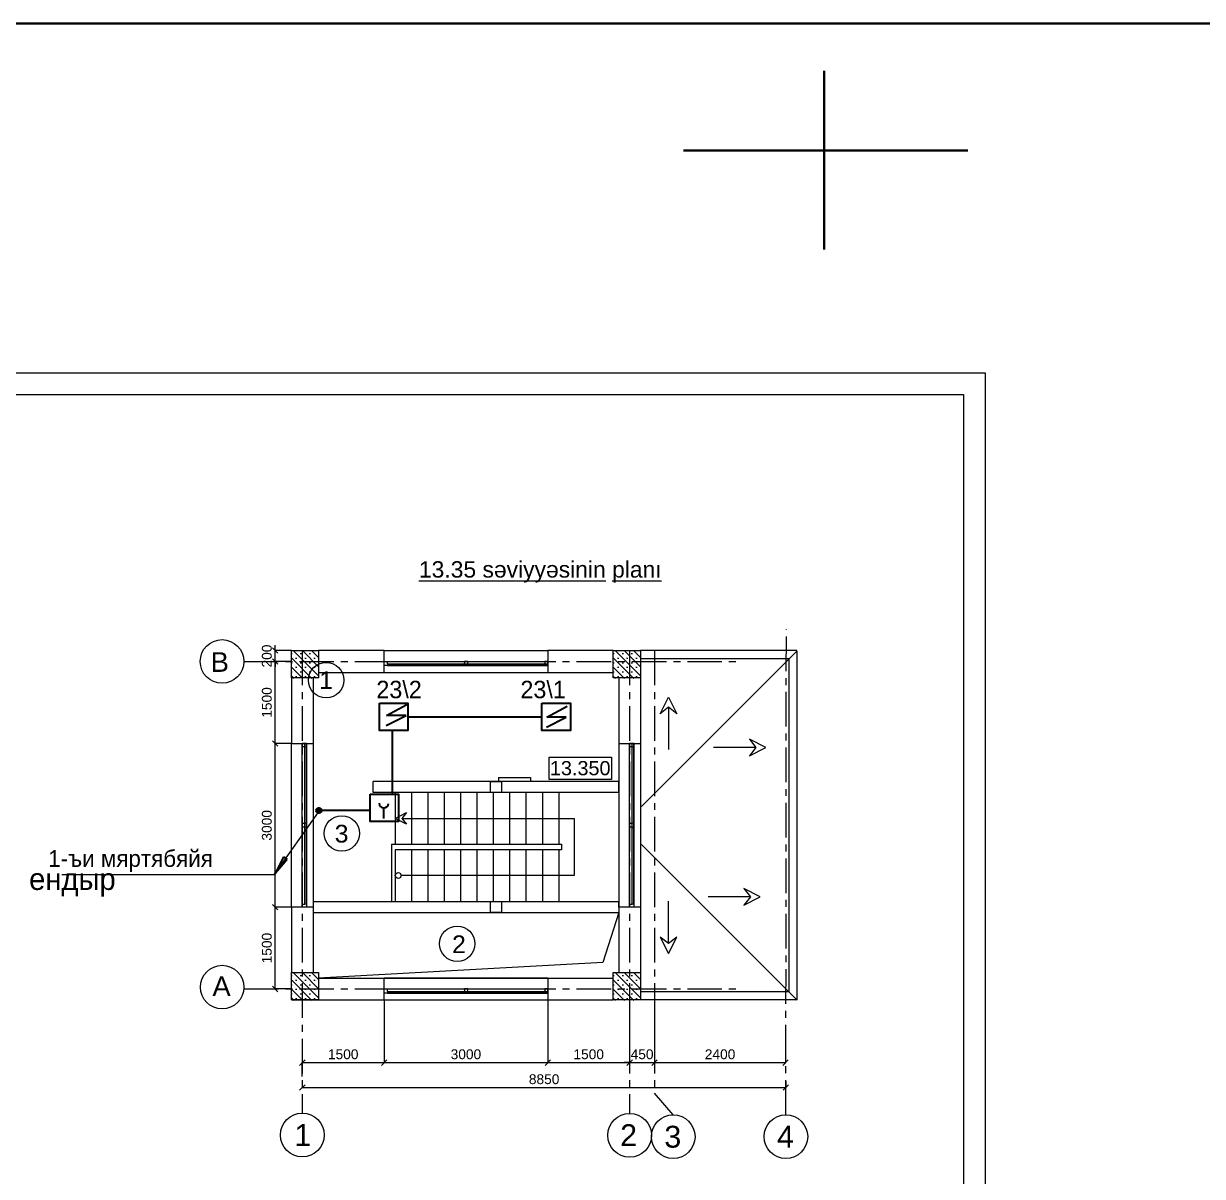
# Model space of a CAD drawing. Header units: millimetres. Extents: x 120281 to 1416367021, y -641565767 to 918373.
# Drawn here: x 1494105 to 1515712, y 568040 to 589163 of the extents above; entities that cross this region are included whole.
import ezdxf

# ---------------------------------------------------------------- set-up
doc = ezdxf.new("R2010")
doc.units = ezdxf.units.MM
doc.linetypes.add('CENTER', pattern=[50.8, 31.75, -6.35, 6.35, -6.35])
for name, color, linetype, lineweight in [('Layer2', 7, 'Continuous', 13), ('LLLLLLLL', 7, 'Continuous', 30), ('Otaqların işarə rəqəminin dairəsi', 124, 'Continuous', 30), ('Xar. ölcülər.-1', 230, 'Continuous', 15), ('Xarici divarlar', 222, 'Continuous', 25), ('Yazı', 7, 'Continuous', 15), ('аракясмя', 130, 'Continuous', 20), ('окна', 150, 'Continuous', 15), ('оси', 85, 'CENTER', 9), ('размер', 90, 'Continuous', 40), ('размер 1', 6, 'Continuous', 15), ('стены', 32, 'Continuous', 40)]:
    doc.layers.add(name, color=color, linetype=linetype, lineweight=lineweight)
doc.layers.add('Калонлар', color=7, linetype='Continuous')
doc.styles.add('ARIAL', font='arial.ttf')
doc.styles.add('Arial AzLat', font='AZLTM.TTF', dxfattribs={"height": 300})
doc.styles.add('Arial-065-0', font='arial.ttf', dxfattribs={"width": 0.65})
doc.styles.add('eeee', font='az97l01.TTF')
doc.styles.get("Standard").update_dxf_attribs({"font": 'arial.ttf'})
doc.styles.add('Times New  Roman', font='times.ttf')
doc.dimstyles.new('250', dxfattribs={"dimtxt": 370, "dimasz": 100, "dimexe": 1.25, "dimexo": 0.625, "dimgap": 60, "dimtad": 1, "dimtxsty": 'Times New  Roman', "dimblk": 'OBLIQUE', "dimcen": 2.5, "dimadec": 0, "dimazin": 0, "dimtfac": 1, "dimtix": 1, "dimtmove": 0, "dimatfit": 3, "dimldrblk": 'OBLIQUE', "dimfxl": 1, "dimlwd": 0, "dimlwe": 0, "dimarcsym": 0})

# ---------------------------------------------------------------- blocks, each defined once
blk = doc.blocks.new('_Oblique')
at = {"color": 0, "linetype": 'ByBlock', "lineweight": -2}
blk.add_line((-0.5, -0.5), (0.5, 0.5), dxfattribs=at)
blk = doc.blocks.new('*D837')
at = {"layer": 'Defpoints', "color": 0, "lineweight": 53, "transparency": 16777216}
for p in [(1498716, 577675), (1499013, 577675), (1498716, 577475)]:
    blk.add_point(p, dxfattribs=at)
at = {"layer": 'Xar. ölcülər.-1', "color": 0, "lineweight": 0, "transparency": 16777216}
for p, q in [((1499013, 577675), (1498715, 577675)), ((1498716, 577675), (1498716, 577775)), ((1498716, 577475), (1498716, 577675)), ((1498716, 577475), (1498716, 577375)), ((1498717, 577475), (1498717, 577475))]:
    blk.add_line(p, q, dxfattribs=at)
at = {"layer": 'Xar. ölcülər.-1', "color": 0, "lineweight": 0, "transparency": 16777216, "xscale": 100, "yscale": 100, "zscale": 100}
for p, rotation in [((1498716, 577675), 270), ((1498716, 577475), 90)]:
    blk.add_blockref('_Oblique', p, dxfattribs=dict(at, rotation=rotation))
at = {"layer": 'Xar. ölcülər.-1', "color": 0, "lineweight": 20, "transparency": 16777216, "insert": (1498564, 577575), "char_height": 180, "attachment_point": 5, "rotation": 90, "style": 'ARIAL'}
blk.add_mtext('200', dxfattribs=at)
blk = doc.blocks.new('*D838')
at = {"layer": 'Defpoints', "color": 0, "lineweight": 53, "transparency": 16777216}
for p in [(1500713, 571275), (1500713, 570125), (1499213, 569872)]:
    blk.add_point(p, dxfattribs=at)
at = {"layer": 'Xar. ölcülər.-1', "color": 0, "lineweight": 0, "transparency": 16777216}
for p, q in [((1500713, 571275), (1500713, 570124)), ((1499213, 569872), (1499213, 570126)), ((1499213, 570125), (1500713, 570125))]:
    blk.add_line(p, q, dxfattribs=at)
at = {"layer": 'Xar. ölcülər.-1', "color": 0, "lineweight": 0, "transparency": 16777216, "xscale": 100, "yscale": 100, "zscale": 100, "rotation": 180}
blk.add_blockref('_Oblique', (1499213, 570125), dxfattribs=at)
at = {"layer": 'Xar. ölcülər.-1', "color": 0, "lineweight": 0, "transparency": 16777216, "xscale": 100, "yscale": 100, "zscale": 100}
blk.add_blockref('_Oblique', (1500713, 570125), dxfattribs=at)
at = {"layer": 'Xar. ölcülər.-1', "color": 0, "lineweight": 20, "transparency": 16777216, "insert": (1499963, 570277), "char_height": 180, "attachment_point": 5, "style": 'ARIAL'}
blk.add_mtext('1500', dxfattribs=at)
blk = doc.blocks.new('*D839')
at = {"layer": 'Defpoints', "color": 0, "lineweight": 53, "transparency": 16777216}
for p in [(1500713, 571275), (1503713, 571275), (1503713, 570125)]:
    blk.add_point(p, dxfattribs=at)
at = {"layer": 'Xar. ölcülər.-1', "color": 0, "lineweight": 0, "transparency": 16777216}
for p, q in [((1500713, 571275), (1500713, 570124)), ((1503713, 571275), (1503713, 570124)), ((1500713, 570125), (1503713, 570125))]:
    blk.add_line(p, q, dxfattribs=at)
at = {"layer": 'Xar. ölcülər.-1', "color": 0, "lineweight": 0, "transparency": 16777216, "xscale": 100, "yscale": 100, "zscale": 100, "rotation": 180}
blk.add_blockref('_Oblique', (1500713, 570125), dxfattribs=at)
at = {"layer": 'Xar. ölcülər.-1', "color": 0, "lineweight": 0, "transparency": 16777216, "xscale": 100, "yscale": 100, "zscale": 100}
blk.add_blockref('_Oblique', (1503713, 570125), dxfattribs=at)
at = {"layer": 'Xar. ölcülər.-1', "color": 0, "lineweight": 20, "transparency": 16777216, "insert": (1502213, 570277), "char_height": 180, "attachment_point": 5, "style": 'ARIAL'}
blk.add_mtext('3000', dxfattribs=at)
blk = doc.blocks.new('*D840')
at = {"layer": 'Defpoints', "color": 0, "lineweight": 53, "transparency": 16777216}
for p in [(1503713, 571275), (1505213, 571206), (1505213, 570125)]:
    blk.add_point(p, dxfattribs=at)
at = {"layer": 'Xar. ölcülər.-1', "color": 0, "lineweight": 0, "transparency": 16777216}
for p, q in [((1503713, 571275), (1503713, 570124)), ((1505213, 571205), (1505213, 570124)), ((1503713, 570125), (1505213, 570125))]:
    blk.add_line(p, q, dxfattribs=at)
at = {"layer": 'Xar. ölcülər.-1', "color": 0, "lineweight": 0, "transparency": 16777216, "xscale": 100, "yscale": 100, "zscale": 100, "rotation": 180}
blk.add_blockref('_Oblique', (1503713, 570125), dxfattribs=at)
at = {"layer": 'Xar. ölcülər.-1', "color": 0, "lineweight": 0, "transparency": 16777216, "xscale": 100, "yscale": 100, "zscale": 100}
blk.add_blockref('_Oblique', (1505213, 570125), dxfattribs=at)
at = {"layer": 'Xar. ölcülər.-1', "color": 0, "lineweight": 20, "transparency": 16777216, "insert": (1504463, 570277), "char_height": 180, "attachment_point": 5, "style": 'ARIAL'}
blk.add_mtext('1500', dxfattribs=at)
blk = doc.blocks.new('*D841')
at = {"layer": 'Defpoints', "color": 0, "lineweight": 53, "transparency": 16777216}
for p in [(1498716, 572973), (1499013, 572973), (1499013, 571475)]:
    blk.add_point(p, dxfattribs=at)
at = {"layer": 'Xar. ölcülər.-1', "color": 0, "lineweight": 0, "transparency": 16777216}
for p, q in [((1499013, 572973), (1498715, 572973)), ((1498716, 571475), (1498716, 572973)), ((1499013, 571475), (1498715, 571475))]:
    blk.add_line(p, q, dxfattribs=at)
at = {"layer": 'Xar. ölcülər.-1', "color": 0, "lineweight": 0, "transparency": 16777216, "xscale": 100, "yscale": 100, "zscale": 100}
for p, rotation in [((1498716, 572973), 90), ((1498716, 571475), 270)]:
    blk.add_blockref('_Oblique', p, dxfattribs=dict(at, rotation=rotation))
at = {"layer": 'Xar. ölcülər.-1', "color": 0, "lineweight": 20, "transparency": 16777216, "insert": (1498564, 572224), "char_height": 180, "attachment_point": 5, "rotation": 90, "style": 'ARIAL'}
blk.add_mtext('1500', dxfattribs=at)
blk = doc.blocks.new('*D842')
at = {"layer": 'Defpoints', "color": 0, "lineweight": 53, "transparency": 16777216}
for p in [(1498716, 575973), (1499013, 575973), (1499013, 572973)]:
    blk.add_point(p, dxfattribs=at)
at = {"layer": 'Xar. ölcülər.-1', "color": 0, "lineweight": 0, "transparency": 16777216}
for p, q in [((1499013, 575973), (1498715, 575973)), ((1498716, 572973), (1498716, 575973)), ((1499013, 572973), (1498715, 572973))]:
    blk.add_line(p, q, dxfattribs=at)
at = {"layer": 'Xar. ölcülər.-1', "color": 0, "lineweight": 0, "transparency": 16777216, "xscale": 100, "yscale": 100, "zscale": 100}
for p, rotation in [((1498716, 575973), 90), ((1498716, 572973), 270)]:
    blk.add_blockref('_Oblique', p, dxfattribs=dict(at, rotation=rotation))
at = {"layer": 'Xar. ölcülər.-1', "color": 0, "lineweight": 20, "transparency": 16777216, "insert": (1498564, 574473), "char_height": 180, "attachment_point": 5, "rotation": 90, "style": 'ARIAL'}
blk.add_mtext('{\\fArial|b0|i0|c238|p34;3000}', dxfattribs=at)
blk = doc.blocks.new('*D843')
at = {"layer": 'Defpoints', "color": 0, "lineweight": 53, "transparency": 16777216}
for p in [(1498716, 577475), (1499013, 577475), (1499013, 575973)]:
    blk.add_point(p, dxfattribs=at)
at = {"layer": 'Xar. ölcülər.-1', "color": 0, "lineweight": 0, "transparency": 16777216}
for p, q in [((1499013, 577475), (1498715, 577475)), ((1498716, 575973), (1498716, 577475)), ((1499013, 575973), (1498715, 575973))]:
    blk.add_line(p, q, dxfattribs=at)
at = {"layer": 'Xar. ölcülər.-1', "color": 0, "lineweight": 0, "transparency": 16777216, "xscale": 100, "yscale": 100, "zscale": 100}
for p, rotation in [((1498716, 577475), 90), ((1498716, 575973), 270)]:
    blk.add_blockref('_Oblique', p, dxfattribs=dict(at, rotation=rotation))
at = {"layer": 'Xar. ölcülər.-1', "color": 0, "lineweight": 20, "transparency": 16777216, "insert": (1498564, 576724), "char_height": 180, "attachment_point": 5, "rotation": 90, "style": 'ARIAL'}
blk.add_mtext('1500', dxfattribs=at)
blk = doc.blocks.new('*D848')
at = {"layer": 'Defpoints', "color": 0, "lineweight": 53, "transparency": 16777216}
for p in [(1505671, 570535), (1508071, 570410), (1508071, 570125)]:
    blk.add_point(p, dxfattribs=at)
at = {"layer": 'Xar. ölcülər.-1', "color": 0, "lineweight": 0, "transparency": 16777216}
for p, q in [((1505671, 570535), (1505671, 570124)), ((1508071, 570409), (1508071, 570124)), ((1505671, 570125), (1508071, 570125))]:
    blk.add_line(p, q, dxfattribs=at)
at = {"layer": 'Xar. ölcülər.-1', "color": 0, "lineweight": 0, "transparency": 16777216, "xscale": 100, "yscale": 100, "zscale": 100, "rotation": 180}
blk.add_blockref('_Oblique', (1505671, 570125), dxfattribs=at)
at = {"layer": 'Xar. ölcülər.-1', "color": 0, "lineweight": 0, "transparency": 16777216, "xscale": 100, "yscale": 100, "zscale": 100}
blk.add_blockref('_Oblique', (1508071, 570125), dxfattribs=at)
at = {"layer": 'Xar. ölcülər.-1', "color": 0, "lineweight": 20, "transparency": 16777216, "insert": (1506871, 570277), "char_height": 180, "attachment_point": 5, "style": 'ARIAL'}
blk.add_mtext('{\\fArial|b0|i0|c238|p34;2400}', dxfattribs=at)
blk = doc.blocks.new('*D853')
at = {"layer": 'Defpoints', "color": 0, "lineweight": 53, "transparency": 16777216}
for p in [(1499213, 569739), (1508078, 569782), (1508078, 569669)]:
    blk.add_point(p, dxfattribs=at)
at = {"layer": 'Xar. ölcülər.-1', "color": 0, "lineweight": 0, "transparency": 16777216}
for p, q in [((1499213, 569738), (1499213, 569668)), ((1499213, 569669), (1508078, 569669)), ((1508078, 569782), (1508078, 569668))]:
    blk.add_line(p, q, dxfattribs=at)
at = {"layer": 'Xar. ölcülər.-1', "color": 0, "lineweight": 0, "transparency": 16777216, "xscale": 100, "yscale": 100, "zscale": 100, "rotation": 180}
blk.add_blockref('_Oblique', (1499213, 569669), dxfattribs=at)
at = {"layer": 'Xar. ölcülər.-1', "color": 0, "lineweight": 0, "transparency": 16777216, "xscale": 100, "yscale": 100, "zscale": 100}
blk.add_blockref('_Oblique', (1508078, 569669), dxfattribs=at)
at = {"layer": 'Xar. ölcülər.-1', "color": 0, "lineweight": 20, "transparency": 16777216, "insert": (1503646, 569820), "char_height": 180, "attachment_point": 5, "style": 'ARIAL'}
blk.add_mtext('8850', dxfattribs=at)
blk = doc.blocks.new('*D861')
at = {"layer": 'Defpoints', "color": 0, "lineweight": 53, "transparency": 16777216}
for p in [(1505214, 571275), (1505670, 571275), (1505670, 570125)]:
    blk.add_point(p, dxfattribs=at)
at = {"layer": 'Xar. ölcülər.-1', "color": 0, "lineweight": 0, "transparency": 16777216}
for p, q in [((1505214, 571275), (1505214, 570124)), ((1505670, 571275), (1505670, 570124)), ((1505214, 570125), (1505114, 570125)), ((1505214, 570125), (1505670, 570125)), ((1505670, 570125), (1505770, 570125))]:
    blk.add_line(p, q, dxfattribs=at)
at = {"layer": 'Xar. ölcülər.-1', "color": 0, "lineweight": 0, "transparency": 16777216, "xscale": 100, "yscale": 100, "zscale": 100}
blk.add_blockref('_Oblique', (1505214, 570125), dxfattribs=at)
at = {"layer": 'Xar. ölcülər.-1', "color": 0, "lineweight": 0, "transparency": 16777216, "xscale": 100, "yscale": 100, "zscale": 100, "rotation": 180}
blk.add_blockref('_Oblique', (1505670, 570125), dxfattribs=at)
at = {"layer": 'Xar. ölcülər.-1', "color": 0, "lineweight": 20, "transparency": 16777216, "insert": (1505442, 570277), "char_height": 180, "attachment_point": 5, "style": 'ARIAL'}
blk.add_mtext('450', dxfattribs=at)

msp = doc.modelspace()

# ---------------------------------------------------------------- hatches: boundary and pattern name
at = {"layer": 'размер', "lineweight": 20}
h = msp.add_hatch(dxfattribs=at)
h.set_pattern_fill('SACNCR', color=0, scale=50, angle=90, style=0)
h.set_pattern_definition([(135, (1123109.8, 615338.47), (-84.1899, -84.1899), []), (135, (1123109.8, 615422.66), (-84.1899, -84.1899), [0, -119.0625])])
h.paths.add_polyline_path([(1499513.2879, 577665.12904), (1499513.2879, 577165.12904), (1499013.2879, 577165.12904), (1499013.2879, 577665.12904)])
h = msp.add_hatch(dxfattribs=at)
h.set_pattern_fill('SACNCR', color=0, scale=50, angle=90, style=0)
h.set_pattern_definition([(135, (1129009.8, 615338.47), (-84.1899, -84.1899), []), (135, (1129009.8, 615422.66), (-84.1899, -84.1899), [0, -119.0625])])
h.paths.add_polyline_path([(1505413.2879, 577665.12904), (1505413.2879, 577165.12904), (1504913.2879, 577165.12904), (1504913.2879, 577665.12904)])
h = msp.add_hatch(dxfattribs=at)
h.set_pattern_fill('SACNCR', color=0, scale=50, angle=90, style=0)
h.set_pattern_definition([(135, (1123109.8, 609438.47), (-84.1899, -84.1899), []), (135, (1123109.8, 609522.66), (-84.1899, -84.1899), [0, -119.0625])])
h.paths.add_polyline_path([(1499513.2879, 571765.12904), (1499513.2879, 571265.12904), (1499013.2879, 571265.12904), (1499013.2879, 571765.12904)])
h = msp.add_hatch(dxfattribs=at)
h.set_pattern_fill('SACNCR', color=0, scale=50, angle=90, style=0)
h.set_pattern_definition([(135, (1129009.8, 609438.47), (-84.1899, -84.1899), []), (135, (1129009.8, 609522.66), (-84.1899, -84.1899), [0, -119.0625])])
h.paths.add_polyline_path([(1505413.2879, 571765.12904), (1505413.2879, 571265.12904), (1504913.2879, 571265.12904), (1504913.2879, 571765.12904)])

# ---------------------------------------------------------------- linework, layer by layer
at = {"color": 1, "lineweight": 35}
for p, q in [((1508779.99083, 588298.6441), (1508779.99083, 585022.21274)), ((1506203.74131, 586835.95187), (1511414.79427, 586835.95187))]:
    msp.add_line(p, q, dxfattribs=at)
at = {"lineweight": 20}
for p, q in [((1500713.2879, 577675.12904), (1503713.2879, 577675.12904)), ((1500713.2879, 577275.12904), (1503713.2879, 577275.12904))]:
    msp.add_line(p, q, dxfattribs=at)
at = {"color": 0, "lineweight": 30}
msp.add_line((1498866.31408, 573897.33013), (1498933.92593, 573846.20967), dxfattribs=at)
at = {"color": 1, "lineweight": 35}
msp.add_lwpolyline([(1393712.40557, 589163.43754), (1557668.12304, 589163.43754), (1557668.12304, 556426.13315), (1393712.40557, 556426.13315)], close=True, dxfattribs=at)
at = {"lineweight": 20}
for points in [[(1499013.2879, 575973.42676), (1499413.2879, 575973.42676), (1499413.2879, 572973.42676), (1499013.2879, 572973.42676)], [(1503737.71932, 575722.46559), (1504883.23572, 575722.46559), (1504883.23572, 575314.81641), (1503737.71932, 575314.81641)]]:
    msp.add_lwpolyline(points, close=True, dxfattribs=at)
at = {"color": 0, "lineweight": 20}
for centre in [(1497743.30871, 577475.12904), (1497744.63805, 571507.71295), (1499213.2879, 568797.98583), (1505213.2879, 568792.92234), (1506012.27276, 568767.39341), (1506012.27276, 568767.39341), (1508077.12497, 568768.99034)]:
    msp.add_circle(centre, 400, dxfattribs=at)
at = {"lineweight": 20}
msp.add_circle((1500971.6589, 573553.25931), 53.38052, dxfattribs=at)
at = {"layer": 'Layer2', "color": 0, "lineweight": 20}
for p, q in [((1508281.16721, 577675.12904), (1505413.2879, 577675.12904)), ((1508286.78946, 571272.58285), (1508286.78946, 577672.58285)), ((1508131.16721, 577525.12904), (1505413.2879, 577525.12904)), ((1508136.78946, 571422.58285), (1508136.78946, 577522.58285)), ((1499013.2879, 575473.58308), (1499013.2879, 575565.89824)), ((1499013.2879, 572973.42676), (1499013.2879, 575181.01828)), ((1500713.2879, 571675.12904), (1503713.2879, 571675.12904)), ((1503713.2879, 571675.12904), (1500713.2879, 571675.12904)), ((1508131.16721, 571422.24209), (1505413.2879, 571422.24209)), ((1500713.2879, 571275.12904), (1503713.2879, 571275.12904)), ((1508281.16721, 571275.12904), (1505413.2879, 571275.12904))]:
    msp.add_line(p, q, dxfattribs=at)
at = {"layer": 'Layer2', "color": 7, "lineweight": 30}
for p, q in [((1500757.99892, 576485.09487), (1501129.98401, 576686.42199)), ((1503695.52464, 576454.65408), (1504067.50972, 576655.98121)), ((1500752.86409, 576304.39807), (1501114.49021, 576485.09487)), ((1501114.49021, 576485.09487), (1500757.99892, 576485.09487)), ((1503690.38981, 576273.95728), (1504052.01593, 576454.65408)), ((1504052.01593, 576454.65408), (1503695.52464, 576454.65408)), ((1500705.73504, 574596.18112), (1500705.73504, 574791.84154))]:
    msp.add_line(p, q, dxfattribs=at)
at = {"layer": 'Layer2', "lineweight": 30}
for p, q in [((1501146.43172, 576460.50302), (1503606.98112, 576460.50302)), ((1500860.5522, 576210.14015), (1500860.5522, 575046.43607)), ((1500453.09506, 574747.19916), (1499550.36844, 574747.19916)), ((1498693.1839, 573565.24739), (1498932.95616, 573846.01904)), ((1498867.84294, 573896.31124), (1498702.11137, 573568.00023))]:
    msp.add_line(p, q, dxfattribs=at)
at = {"layer": 'Layer2', "lineweight": 20}
for p, q in [((1499501.48876, 574713.3389), (1498693.1839, 573565.24739)), ((1498702.11137, 573568.00023), (1494808.83226, 573568.00023))]:
    msp.add_line(p, q, dxfattribs=at)
at = {"layer": 'Layer2', "color": 0, "lineweight": 20}
for points in [[(1505430.1178, 574815.91118), (1508286.78946, 577672.58285)], [(1505430.1178, 574124.16212), (1508286.78946, 571267.49046)], [(1505013.2879, 572875.12904), (1504723.13188, 571958.95325), (1499513.2879, 571675.12904)]]:
    msp.add_lwpolyline(points, dxfattribs=at)
at = {"layer": 'Layer2', "color": 0, "lineweight": 120}
for centre, radius in [((1499518.99007, 574745.21656), 26.23057), ((1499525.85136, 574744.63396), 0.85537)]:
    msp.add_circle(centre, radius, dxfattribs=at)
at = {"layer": 'Layer2', "color": 7, "lineweight": 30}
msp.add_arc((1500707.3167, 574878.14456), 85.79454, 181.337806806, 357.509377233, dxfattribs=at)
at = {"layer": 'LLLLLLLL', "color": 0, "linetype": 'Continuous', "lineweight": 30, "ltscale": 50}
for points in [[(1500626.43172, 576710.50302), (1501146.43172, 576710.50302), (1501146.43172, 576210.50302), (1500626.43172, 576210.50302)], [(1503606.98112, 576710.50302), (1504126.98112, 576710.50302), (1504126.98112, 576210.50302), (1503606.98112, 576210.50302)], [(1500455.71227, 575045.29342), (1500975.71227, 575045.29342), (1500975.71227, 574545.29342), (1500455.71227, 574545.29342)]]:
    msp.add_lwpolyline(points, close=True, dxfattribs=at)
at = {"layer": 'Otaqların işarə rəqəminin dairəsi', "color": 0, "lineweight": 20}
for centre in [(1499650.21635, 577132.67972), (1502053.54193, 572303.34919)]:
    msp.add_circle(centre, 325, dxfattribs=at)
at = {"layer": 'Xar. ölcülər.-1', "color": 0, "lineweight": 20}
msp.add_circle((1499937.34296, 574324.96442, -600), 325, dxfattribs=at)
at = {"layer": 'Xarici divarlar', "color": 0, "lineweight": 20}
for p, q in [((1500713.2879, 577675.12904), (1499513.2879, 577675.12904)), ((1500713.2879, 577275.12904), (1500713.2879, 577675.12904)), ((1504913.2879, 577675.12904), (1503713.2879, 577675.12904)), ((1503713.2879, 577675.12904), (1503713.2879, 577275.12904)), ((1499013.2879, 577175.12904), (1499013.2879, 575973.42676)), ((1499413.2879, 577175.12904), (1499413.2879, 575973.42676)), ((1499513.2879, 577275.12904), (1500713.2879, 577275.12904)), ((1503713.2879, 577275.12904), (1504913.2879, 577275.12904)), ((1505013.2879, 577175.12904), (1505013.2879, 575973.42676)), ((1505013.2879, 577175.12904), (1505013.2879, 571775.12904)), ((1505413.2879, 577175.12904), (1505413.2879, 571775.12904)), ((1505413.2879, 577175.12904), (1505413.2879, 575973.42676)), ((1499013.2879, 575973.42676), (1499413.2879, 575973.42676)), ((1505013.2879, 575973.42676), (1505413.2879, 575973.42676)), ((1505013.2879, 575275.12904), (1500513.2879, 575275.12904)), ((1500513.2879, 575075.12904), (1500513.2879, 575275.12904)), ((1502808.35608, 575347.79414), (1502808.35608, 575275.12904)), ((1502808.53132, 575347.79414), (1503398.21798, 575347.79414)), ((1503398.21798, 575347.79414), (1503398.21798, 575275.12904)), ((1505013.2879, 575275.12904), (1505013.2879, 575075.12904)), ((1505013.2879, 575075.12904), (1505013.2879, 575275.12904)), ((1505013.2879, 575075.12904), (1500513.2879, 575075.12904)), ((1499413.2879, 573075.12904), (1505013.2879, 573075.12904)), ((1499413.2879, 573075.12904), (1499413.2879, 571775.12904)), ((1505013.2879, 573075.12904), (1505013.2879, 571775.12904)), ((1505013.2879, 572973.42676), (1505013.2879, 573075.12904)), ((1499013.2879, 572973.42676), (1499013.2879, 571775.12904)), ((1499413.2879, 572973.42676), (1499013.2879, 572973.42676)), ((1499413.2879, 572875.12904), (1505013.2879, 572875.12904)), ((1505413.2879, 572973.42676), (1505013.2879, 572973.42676)), ((1505413.2879, 572973.42676), (1505413.2879, 571775.12904)), ((1499513.2879, 571675.12904), (1500713.2879, 571675.12904)), ((1500713.2879, 571275.12904), (1500713.2879, 571675.12904)), ((1503713.2879, 571675.12904), (1504913.2879, 571675.12904)), ((1503713.2879, 571675.12904), (1503713.2879, 571275.12904)), ((1499013.2879, 571275.12904), (1500713.2879, 571275.12904)), ((1503713.2879, 571275.12904), (1504913.2879, 571275.12904))]:
    msp.add_line(p, q, dxfattribs=at)
for points in [[(1499513.2879, 577675.12904), (1499513.2879, 577175.12904), (1499013.2879, 577175.12904), (1499013.2879, 577675.12904)], [(1499013.2879, 577175.12904), (1499013.2879, 577675.12904), (1499513.2879, 577675.12904), (1499513.2879, 577175.12904)], [(1505413.2879, 577675.12904), (1505413.2879, 577175.12904), (1504913.2879, 577175.12904), (1504913.2879, 577675.12904)], [(1504913.2879, 577175.12904), (1504913.2879, 577675.12904), (1505413.2879, 577675.12904), (1505413.2879, 577175.12904)], [(1500713.2879, 577475.1374), (1503713.2879, 577475.1374), (1503713.2879, 577400.14574), (1500713.2879, 577400.14574)], [(1499213.27952, 575973.42676), (1499288.27954, 575973.42676), (1499288.27954, 572973.42676), (1499213.27952, 572973.42676)], [(1505213.27952, 575973.42676), (1505288.27954, 575973.42676), (1505288.27954, 572973.42676), (1505213.27952, 572973.42676)], [(1499013.2879, 571275.12904), (1499013.2879, 571775.12904), (1499513.2879, 571775.12904), (1499513.2879, 571275.12904)], [(1499513.2879, 571775.12904), (1499513.2879, 571275.12904), (1499013.2879, 571275.12904), (1499013.2879, 571775.12904)], [(1505413.2879, 571775.12904), (1505413.2879, 571275.12904), (1504913.2879, 571275.12904), (1504913.2879, 571775.12904)], [(1504913.2879, 571275.12904), (1504913.2879, 571775.12904), (1505413.2879, 571775.12904), (1505413.2879, 571275.12904)], [(1500713.2879, 571475.12904), (1503713.2879, 571475.12904), (1503713.2879, 571400.13738), (1500713.2879, 571400.13738)]]:
    msp.add_lwpolyline(points, close=True, dxfattribs=at)
at = {"layer": 'аракясмя', "color": 0, "lineweight": 20}
for p, q in [((1500913.2879, 575075.12904), (1500913.2879, 574125.12904)), ((1501213.2879, 575075.12904), (1501213.2879, 574125.12904)), ((1501513.2879, 575075.12904), (1501513.2879, 574125.12904)), ((1501813.2879, 575075.12904), (1501813.2879, 574125.12904)), ((1502113.2879, 575075.12904), (1502113.2879, 574125.12904)), ((1502413.2879, 575075.12904), (1502413.2879, 574125.12904)), ((1502713.2879, 575075.12904), (1502713.2879, 574125.12904)), ((1503013.2879, 575075.12904), (1503013.2879, 574125.12904)), ((1503313.2879, 575075.12904), (1503313.2879, 574125.12904)), ((1503613.2879, 575075.12904), (1503613.2879, 574125.12904)), ((1503913.2879, 575075.12904), (1503913.2879, 574125.12904)), ((1500846.51955, 574125.12904), (1503963.2879, 574125.12904)), ((1500846.51955, 574125.12904), (1500846.51955, 573075.12904)), ((1503963.2879, 574125.12904), (1503963.2879, 574025.12904)), ((1503963.2879, 574025.12904), (1500913.2879, 574025.12904)), ((1500913.2879, 574025.12904), (1500913.2879, 573496.74852)), ((1501213.2879, 574025.12904), (1501213.2879, 573075.12904)), ((1501513.2879, 574025.12904), (1501513.2879, 573075.12904)), ((1501813.2879, 574025.12904), (1501813.2879, 573075.12904)), ((1502113.2879, 574025.12904), (1502113.2879, 573075.12904)), ((1502413.2879, 574025.12904), (1502413.2879, 573075.12904)), ((1502713.2879, 574025.12904), (1502713.2879, 573075.12904)), ((1503013.2879, 574025.12904), (1503013.2879, 573075.12904)), ((1503313.2879, 574025.12904), (1503313.2879, 573075.12904)), ((1503613.2879, 574025.12904), (1503613.2879, 573075.12904)), ((1503913.2879, 574025.12904), (1503913.2879, 573075.12904)), ((1500913.2879, 573496.74852), (1500913.2879, 573075.12904))]:
    msp.add_line(p, q, dxfattribs=at)
at = {"layer": 'Калонлар', "color": 0, "lineweight": 20}
for points in [[(1505413.2879, 577675.12904), (1505413.2879, 577175.12904), (1504913.2879, 577175.12904), (1504913.2879, 577675.12904)], [(1504913.2879, 577175.12904), (1504913.2879, 577675.12904), (1505413.2879, 577675.12904), (1505413.2879, 577175.12904)]]:
    msp.add_lwpolyline(points, close=True, dxfattribs=at)
at = {"layer": 'окна', "color": 0, "lineweight": 20}
for p, q in [((1500767.29854, 577475.1374), (1503713.2879, 577475.13743)), ((1500777.29856, 577430.1374), (1503713.2879, 577430.13739)), ((1500777.29856, 577400.13694), (1503713.2879, 577400.13738)), ((1499213.27954, 573027.4374), (1499213.27952, 575973.42676)), ((1499258.27954, 573037.43741), (1499258.27956, 575973.42676)), ((1499288.28001, 573037.43741), (1499288.27956, 575973.42676)), ((1505213.27954, 573027.4374), (1505213.27952, 575973.42676)), ((1505258.27954, 573037.43741), (1505258.27956, 575973.42676)), ((1505288.28001, 573037.43741), (1505288.27956, 575973.42676)), ((1500767.29854, 571475.1374), (1503713.2879, 571475.13743)), ((1500777.29856, 571430.1374), (1503713.2879, 571430.13739)), ((1500777.29856, 571400.13694), (1503713.2879, 571400.13738))]:
    msp.add_line(p, q, dxfattribs=at)
for points in [[(1500777.29856, 577400.13742), (1500713.2879, 577400.1374), (1500713.2879, 577475.1374), (1500767.29854, 577475.1374), (1500767.29855, 577430.13742), (1500777.29856, 577430.1374), (1500777.29856, 577400.13742)], [(1502244.98968, 577475.12904), (1502184.99037, 577475.12904), (1502184.99071, 577430.12904), (1502174.9907, 577430.12904), (1502174.9907, 577400.12904), (1502254.98969, 577400.12904), (1502254.98969, 577430.12904), (1502244.98968, 577430.12904), (1502244.98968, 577475.12904)], [(1503649.27725, 577400.13744), (1503713.2879, 577400.13742), (1503713.2879, 577475.13742), (1503659.27726, 577475.13742), (1503659.27725, 577430.13743), (1503649.27725, 577430.13742), (1503649.27725, 577400.13744)], [(1499288.27951, 575909.4161), (1499288.27953, 575973.42676), (1499213.27953, 575973.42676), (1499213.27953, 575919.41612), (1499258.27951, 575919.41611), (1499258.27953, 575909.4161), (1499288.27951, 575909.4161)], [(1505288.27951, 575909.4161), (1505288.27953, 575973.42676), (1505213.27953, 575973.42676), (1505213.27953, 575919.41612), (1505258.27951, 575919.41611), (1505258.27953, 575909.4161), (1505288.27951, 575909.4161)], [(1499213.2879, 574505.12853), (1499213.2879, 574445.12923), (1499258.2879, 574445.12956), (1499258.2879, 574435.12956), (1499288.2879, 574435.12955), (1499288.2879, 574515.12854), (1499258.2879, 574515.12854), (1499258.2879, 574505.12853), (1499213.2879, 574505.12853)], [(1505213.2879, 574505.12853), (1505213.2879, 574445.12923), (1505258.2879, 574445.12956), (1505258.2879, 574435.12956), (1505288.2879, 574435.12955), (1505288.2879, 574515.12854), (1505258.2879, 574515.12854), (1505258.2879, 574505.12853), (1505213.2879, 574505.12853)], [(1499288.27953, 573037.43741), (1499288.27954, 572973.42676), (1499213.27954, 572973.42676), (1499213.27954, 573027.4374), (1499258.27953, 573027.43741), (1499258.27954, 573037.43741), (1499288.27953, 573037.43741)], [(1505288.27953, 573037.43741), (1505288.27954, 572973.42676), (1505213.27954, 572973.42676), (1505213.27954, 573027.4374), (1505258.27953, 573027.43741), (1505258.27954, 573037.43741), (1505288.27953, 573037.43741)], [(1500777.29856, 571400.13742), (1500713.2879, 571400.1374), (1500713.2879, 571475.1374), (1500767.29854, 571475.1374), (1500767.29855, 571430.13742), (1500777.29856, 571430.1374), (1500777.29856, 571400.13742)], [(1502244.98968, 571475.12904), (1502184.99037, 571475.12904), (1502184.99071, 571430.12904), (1502174.9907, 571430.12904), (1502174.9907, 571400.12904), (1502254.98969, 571400.12904), (1502254.98969, 571430.12904), (1502244.98968, 571430.12904), (1502244.98968, 571475.12904)], [(1503649.27725, 571400.13744), (1503713.2879, 571400.13742), (1503713.2879, 571475.13742), (1503659.27726, 571475.13742), (1503659.27725, 571430.13743), (1503649.27725, 571430.13742), (1503649.27725, 571400.13744)]]:
    msp.add_lwpolyline(points, dxfattribs=at)
at = {"layer": 'оси', "color": 0, "linetype": 'CENTER', "lineweight": 20, "ltscale": 20}
for p, q in [((1508077.12503, 569169.04857), (1508086.31923, 578064.69654)), ((1499213.2879, 577675.12904), (1499213.2879, 569197.98583)), ((1505213.2879, 577675.12904), (1505213.2879, 569192.92234)), ((1505667.92311, 577675.12904), (1505670.59444, 569563.70695)), ((1498143.30871, 577475.12904), (1507188.17561, 577475.12904)), ((1498143.30871, 571475.12904), (1507188.17561, 571475.12904)), ((1506012.27276, 569167.39341), (1505670.59444, 569563.70695))]:
    msp.add_line(p, q, dxfattribs=at)
at = {"layer": 'размер', "color": 0, "lineweight": 20}
for points in [[(1505926.45276, 576635.76066), (1505773.96333, 576518.7911), (1505926.4526, 576818.7911), (1506078.94272, 576518.7911), (1505926.453, 576635.76048), (1505926.453, 575861.30179)], [(1507526.28872, 575898.68079), (1507409.31916, 575746.19136), (1507709.31916, 575898.68062), (1507409.31916, 576051.17074), (1507526.28854, 575898.68103), (1506751.82985, 575898.68103)], [(1501040.72629, 574600.12921), (1501122.16854, 574493.95558), (1500913.2879, 574600.12909), (1501122.16854, 574706.30321), (1501040.72642, 574600.12938)], [(1501040.72642, 574600.12938), (1504194.15329, 574600.12945), (1504194.15329, 573553.25931), (1501025.03943, 573553.25931)], [(1507426.01581, 573161.80451), (1507309.04625, 573009.31508), (1507609.04625, 573161.80434), (1507309.04625, 573314.29446), (1507426.01563, 573161.80475), (1506651.55694, 573161.80475)], [(1505926.45276, 572309.40504), (1505773.96333, 572426.3746), (1505926.4526, 572126.3746), (1506078.94272, 572426.3746), (1505926.453, 572309.40522), (1505926.453, 573083.86391)]]:
    msp.add_lwpolyline(points, dxfattribs=at)
at = {"layer": 'размер 1', "color": 0, "lineweight": 20}
for points in [[(1478488.68684, 582761.50836), (1511730.68061, 582761.50836), (1511730.68061, 559254.66991), (1478488.68684, 559254.66991)], [(1480071.63893, 582365.77034), (1511334.94259, 582365.77034), (1511334.94259, 559650.40793), (1480071.63893, 559650.40793)]]:
    msp.add_lwpolyline(points, close=True, dxfattribs=at)
at = {"layer": 'стены', "color": 0, "lineweight": 20}
for points in [[(1502863.2879, 575275.12904), (1502863.2879, 575075.12904), (1502663.2879, 575075.12904), (1502663.2879, 575275.12904), (1502863.2879, 575275.12904)], [(1502863.2879, 573075.12904), (1502863.2879, 572875.12904), (1502663.2879, 572875.12904), (1502663.2879, 573075.12904), (1502863.2879, 573075.12904)]]:
    msp.add_lwpolyline(points, dxfattribs=at)

# ---------------------------------------------------------------- texts
at = {"color": 0, "lineweight": 20, "attachment_point": 3}
for s, heights, insert, char_height in [('{\\fArial|b0|i0|c238|p34;B}', [0], (1497868.79365, 577645.00266, 480), 360), ('{\\fArial|b0|i0|c238|p34;A}', [0], (1497901.03096, 571704.41303, 480), 360), ('\\pxqc;1', [0], (1499834.66362, 568998.44887, 480), 400), ('\\pxqc;2', [400], (1505805.93717, 568994.91439, 480), 400), ('\\pxqc;{\\fArial|b0|i0|c238|p34;3}', [400], (1506616.43876, 568967.85646, 480), 400), ('\\pxqc;{\\fArial|b0|i0|c238|p34;4}', [400], (1508681.29097, 568969.45339, 480), 400)]:
    msp.add_mtext_dynamic_manual_height_columns(s, width=1224.3844735, gutter_width=1, heights=heights, dxfattribs=dict(at, insert=insert, char_height=char_height))
at = {"layer": 'Layer2', "color": 0, "lineweight": 20, "attachment_point": 9, "style": 'eeee'}
for s, insert, char_height in [('1-ъи мяртябяйя', (1497574.54254, 573618.77773), 307.1548132), ('ендыр', (1495792.93656, 573167.71381), 400)]:
    msp.add_mtext_dynamic_manual_height_columns(s, width=3950.6230912, gutter_width=1500, heights=[0], dxfattribs=dict(at, insert=insert, char_height=char_height))
at = {"layer": 'Xar. ölcülər.-1', "color": 0, "lineweight": 20, "insert": (1501350.95826, 579312.18767), "char_height": 300, "attachment_point": 1, "style": 'Arial AzLat'}
msp.add_mtext_dynamic_manual_height_columns('{\\fArial|b0|i0|c204|p34;\\L13.35 s\\fArial|b0|i0|c238|p34;əviyyəsinin planı}', width=5199.0695123, gutter_width=1500, heights=[0], dxfattribs=at)
at = {"layer": 'Yazı', "color": 0, "lineweight": 20, "attachment_point": 5, "style": 'Arial-065-0'}
for s, insert, char_height in [('\\A2;{\\fArial|b0|i0|c238|p34;\\W1;1}', (1499650.21635, 577132.67972), 325), ('\\A2;{\\fArial|b0|i0|c238|p34;\\W1;13.350}', (1504307.64031, 575518.93913), 260), ('\\A2;{\\fArial|b0|i0|c238|p34;\\W1;3}', (1499933.92981, 574317.9516, -600), 325), ('\\A2;{\\fArial|b0|i0|c238|p34;\\W1;2}', (1502084.32241, 572293.51842), 325)]:
    msp.add_mtext(s, dxfattribs=dict(at, insert=insert, char_height=char_height))
at = {"layer": 'размер', "color": 0, "lineweight": 20, "style": 'eeee'}
for s, p in [('23\\2', (1500570.57551, 576801.74876)), ('23\\1', (1503211.36884, 576801.74876))]:
    msp.add_text(s, height=320, dxfattribs=at).set_placement(p)

# ---------------------------------------------------------------- dimensions: what is measured, and where the dimension line sits
at = {"layer": 'Xar. ölcülər.-1', "color": 0, "lineweight": 20}
dim = msp.add_linear_dim(base=(1498716.15036, 577675.12904), p1=(1498716.15036, 577475.12904), p2=(1499013.2879, 577675.12904), angle=270, dimstyle='250', override={"dimtxt": 180, "dimexe": 1, "dimtxsty": 'ARIAL'}, dxfattribs=at)
dim.commit()
dim.dimension.update_dxf_attribs({"geometry": '*D837', "text_midpoint": (1498564.24723, 577575.12904)})
for base, p1, p2, text, picture, middle in [((1498716.15036, 577475.12904), (1499013.2879, 575973.42676), (1499013.2879, 577475.12904), '1500', '*D843', (1498564.24723, 576724.2779)), ((1498716.15036, 575973.42676), (1499013.2879, 572973.42676), (1499013.2879, 575973.42676), '{\\fArial|b0|i0|c238|p34;3000}', '*D842', (1498564.18584, 574473.42676)), ((1498716.15036, 572973.42676), (1499013.2879, 571475.12904), (1499013.2879, 572973.42676), '1500', '*D841', (1498564.24723, 572224.2779))]:
    dim = msp.add_linear_dim(base=base, p1=p1, p2=p2, angle=90, text=text, dimstyle='250', override={"dimtxt": 180, "dimexe": 1, "dimtxsty": 'ARIAL'}, dxfattribs=at)
    dim.commit()
    dim.dimension.update_dxf_attribs({"geometry": picture, "text_midpoint": middle})
for base, p1, p2, picture, middle in [((1500713.2879, 570125.14023), (1499213.2879, 569871.55465), (1500713.2879, 571275.12904), '*D838', (1499963.2879, 570277.04337)), ((1503713.2879, 570125.14023), (1500713.2879, 571275.12904), (1503713.2879, 571275.12904), '*D839', (1502213.2879, 570277.10476))]:
    dim = msp.add_linear_dim(base=base, p1=p1, p2=p2, dimstyle='250', override={"dimtxt": 180, "dimexe": 1, "dimtxsty": 'ARIAL'}, dxfattribs=at)
    dim.commit()
    dim.dimension.update_dxf_attribs({"geometry": picture, "text_midpoint": middle})
dim = msp.add_linear_dim(base=(1505213.2879, 570125.14023), p1=(1503713.2879, 571275.12904), p2=(1505213.2879, 571205.77322), dimstyle='250', override={"dimtxt": 180, "dimexe": 1, "dimtxsty": 'ARIAL'}, dxfattribs=at)
dim.commit()
dim.dimension.update_dxf_attribs({"geometry": '*D840', "text_midpoint": (1504463.2879, 570125.14023), "dimtype": 160})
for base, p1, p2, text, picture, middle in [((1505670.03082, 570125.14023), (1505214.08702, 571275.12904), (1505670.03082, 571275.12904), '450', '*D861', (1505442.05892, 570277.04337)), ((1508070.84185, 570125.14023), (1505670.54088, 570535.41941), (1508070.84185, 570409.67685), '{\\fArial|b0|i0|c238|p34;2400}', '*D848', (1506870.69136, 570277.04337)), ((1508077.75875, 569668.55315), (1499213.2879, 569738.69263), (1508077.75875, 569782.19719), '8850', '*D853', (1503645.52333, 569820.45628))]:
    dim = msp.add_linear_dim(base=base, p1=p1, p2=p2, text=text, dimstyle='250', override={"dimtxt": 180, "dimexe": 1, "dimtxsty": 'ARIAL'}, dxfattribs=at)
    dim.commit()
    dim.dimension.update_dxf_attribs({"geometry": picture, "text_midpoint": middle})

doc.saveas('drawing.dxf')
